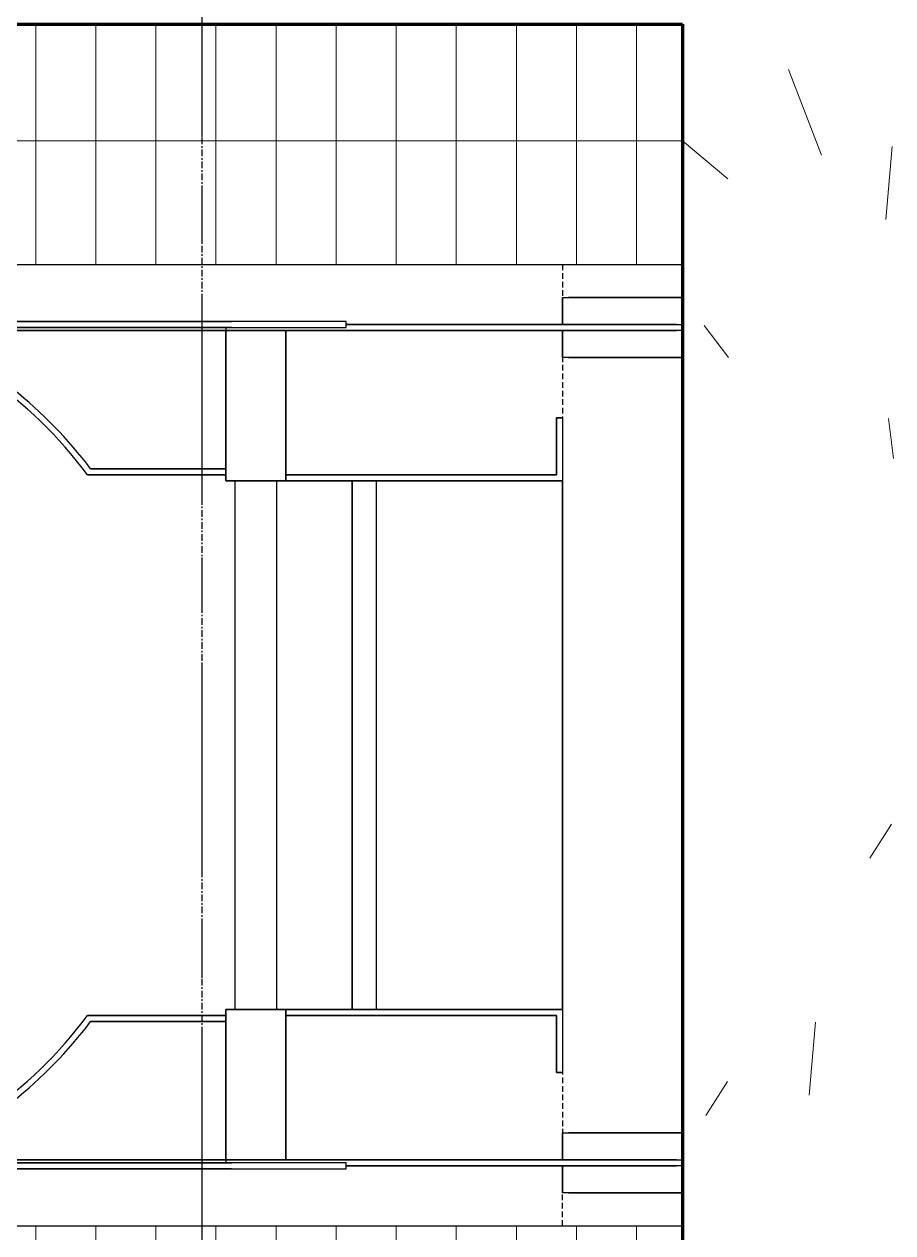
# Model space of a CAD drawing. Header units: millimetres. Extents: x -4391136 to -1798569, y -886572 to -291056.
# Drawn here: x -2307522 to -2306800, y -371537 to -370531 of the extents above; entities that cross this region are included whole.
import ezdxf
from ezdxf.enums import TextEntityAlignment as Align

# ---------------------------------------------------------------- set-up
doc = ezdxf.new("R2010")
doc.units = ezdxf.units.MM
for name, pattern in [('CENTER', [50.800000000000004, 31.75, -6.35, 6.35, -6.35]), ('TA_GL_000.70000', [1.925, 0.7, -0.175, 0.175, -0.175, 0.7]), ('Xref-C-1-PP17-AR-2214-01-B$0$DPA_Grid _ Level 100', [10, 5.5, -1.6, 1.3, -1.6]), ('Xref-C-1-PP17-AR-2214-01-B$0$Hidden', [7.143800000000001, 4.7625, -2.3813])]:
    doc.linetypes.add(name, pattern=pattern)
doc.layers.add('000 - 0_HIDE_OBJ_FRAMING_DEF_DIMS', color=7, linetype='Continuous', plot=False)
for name, color, linetype in [('000 - 0_SYM_DWG_GRID-BUBBLE_MAIN_COLOR_1', 7, 'Continuous'), ('000 - 0_SYM_DWG_GRIDLINE_MAIN_COLOR_251', 7, 'Continuous'), ('000 - GRID', 7, 'CENTER'), ('_PP-Dim', 7, 'Continuous'), ('Xref-C-1-PP17-AR-2214-01-B$0$A-DETL-MBND', 7, 'Xref-C-1-PP17-AR-2214-01-B$0$Hidden'), ('Xref-C-1-PP17-AR-2214-01-B$0$A-FLOR-E', 7, 'Continuous'), ('Xref-C-1-PP17-AR-2214-01-B$0$A-FLOR-PATT', 7, 'Continuous'), ('Xref-C-1-PP17-AR-2214-01-B$0$A-GENM', 7, 'Continuous'), ('Xref-C-1-PP17-AR-2214-01-B$0$A-Wall', 7, 'Continuous'), ('Xref-C-1-PP17-AR-2214-01-B$0$A-WALL-PATT', 7, 'Continuous')]:
    doc.layers.add(name, color=color, linetype=linetype)
doc.styles.add('Arial', font='arial.ttf', dxfattribs={"height": 1500})
doc.styles.add('TA', font='', dxfattribs={"height": 4.5})
doc.styles.get('TA').set_extended_font_data('Cordia New')

# ---------------------------------------------------------------- blocks, each defined once
blk = doc.blocks.new('*U1278')
at = {"layer": '000 - 0_SYM_DWG_GRIDLINE_MAIN_COLOR_251', "color": 7, "linetype": 'ByBlock', "ltscale": 5}
blk.add_line((29.9999999999998, 0), (-560.4999999999969, 6.311186212045594e-14), dxfattribs=at)
at = {"color": 7, "style": 'TA', "flags": 1}
blk.add_attdef('LOCATION', (5.999999999999999, -6.000000000000001), '', height=4.5, rotation=270, dxfattribs=at)
at = {"layer": '000 - 0_SYM_DWG_GRID-BUBBLE_MAIN_COLOR_1', "color": 7, "style": 'Arial'}
blk.add_attdef('GRID-HEAD', text='', height=4.000000000000001, rotation=179.999999999987, dxfattribs=at).set_placement((73.74999998541176, 0), align=Align.MIDDLE_CENTER)
blk = doc.blocks.new('W-1-PP17-ENT2_REV00_20260526-152343_LOPF_MAIN_DIMS')
at = {"layer": '000 - GRID', "color": 7, "linetype": 'TA_GL_000.70000', "xscale": 50.00000000000036, "yscale": 50.00000000000036, "zscale": 50.00000000000036, "rotation": 180}
blk.add_blockref('*U1278', (-26525, -5300.000000001804), dxfattribs=at)
blk = doc.blocks.new('Xref-C-1-PP17-AR-2214-01-B$0$DPA_GM-Cage Ladder_No RC stand - H6000-V29-ENTRANCE 2 - LOWER ROOF FLOOR PLAN01-flat-1')
at = {"layer": 'Xref-C-1-PP17-AR-2214-01-B$0$A-GENM', "color": 7}
for p, q in [((373.0093410396948, 852.529136619356), (278.0093410401605, 852.529136619356)), ((278.0093410401605, 852.529136619356), (378.0093410396948, 852.529136619356)), ((378.0093410396948, 830.029136619356), (378.0093410396948, 852.529136619356)), ((378.0093410396948, 852.529136619356), (378.0093410396948, 830.029136619356)), ((277.7280353941023, 830.029136619356), (333.0093410396948, 830.029136619356)), ((333.0093410396948, 825.029136619356), (277.7280353941023, 825.029136619356)), ((333.0093410396948, 830.029136619356), (283.0093410396948, 830.029136619356)), ((283.0093410396948, 825.029136619356), (333.0093410396948, 825.029136619356)), ((333.0093410396948, 830.029136619356), (558.0093410396948, 830.029136619356)), ((558.0093410396948, 830.029136619356), (333.0093410396948, 830.029136619356)), ((333.0093410396948, 825.029136619356), (558.0093410396948, 825.029136619356)), ((558.0093410396948, 825.029136619356), (333.0093410396948, 825.029136619356)), ((378.0093410396948, 802.529136619356), (378.0093410396948, 825.029136619356)), ((378.0093410396948, 825.029136619356), (378.0093410396948, 802.529136619356)), ((931.0806617671624, 832.529136619356), (558.0093410396948, 832.529136619356)), ((558.0093410396948, 832.529136619356), (558.0093410396948, 827.529136619356)), ((653.4032611814328, 832.529136619356), (558.0093410396948, 832.529136619356)), ((558.0093410396948, 827.529136619356), (932.0527874496765, 827.529136619356)), ((558.0093410396948, 827.529136619356), (586.4263256671838, 827.529136619356)), ((558.0093410396948, 825.029136619356), (608.0093410396948, 825.029136619356)), ((658.0093410396948, 825.029136619356), (558.0093410396948, 825.029136619356)), ((594.9163953359239, 827.529136619356), (612.7455522227101, 827.529136619356)), ((608.0093410396948, 825.029136619356), (608.0093410396948, 705.029136619356)), ((608.0093410396948, 705.029136619356), (608.0093410396948, 825.029136619356)), ((608.0093410396948, 825.029136619356), (608.0093410396948, 705.029136619356)), ((608.0093410396948, 705.029136619356), (608.0093410396948, 825.029136619356)), ((608.0093410396948, 825.029136619356), (608.0093410396948, 705.029136619356)), ((608.0093410396948, 705.029136619356), (608.0093410396948, 825.029136619356)), ((608.0093410396948, 825.029136619356), (913.7140178191476, 825.029136619356)), ((608.0093410396948, 825.029136619356), (658.0093410396948, 825.029136619356)), ((608.0093410396948, 825.029136619356), (608.0093410396948, 705.029136619356)), ((608.0093410396948, 700.029136619356), (608.0093410396948, 825.029136619356)), ((620.9279740271159, 827.529136619356), (635.0162142314948, 827.529136619356)), ((640.6302591846325, 827.529136619356), (652.1845142324455, 827.529136619356)), ((653.4032611814328, 832.529136619356), (931.0806617671624, 832.529136619356)), ((932.0527874496765, 827.529136619356), (653.4032611814328, 827.529136619356)), ((658.0093410396948, 705.029136619356), (658.0093410396948, 827.529136619356)), ((658.0093410364352, 825.0291366188321), (658.0093410364352, 827.5291366188321)), ((658.0093410396948, 705.029136619356), (658.0093410396948, 827.529136619356)), ((658.0093410396948, 705.029136619356), (658.0093410396948, 825.029136619356)), ((658.0093410396948, 825.029136619356), (658.0093410396948, 705.029136619356)), ((658.0093410396948, 825.029136619356), (913.7140178191476, 825.029136619356)), ((913.7140178191476, 825.029136619356), (658.0093410396948, 825.029136619356)), ((658.0093410396948, 705.029136619356), (658.0093410396948, 825.029136619356)), ((658.0093410396948, 825.029136619356), (658.0093410396948, 705.029136619356)), ((658.0093410396948, 825.029136619356), (913.7140178191476, 825.029136619356)), ((913.7140178191476, 825.029136619356), (658.0093410396948, 825.029136619356)), ((658.0093410396948, 825.029136619356), (658.0093410396948, 705.029136619356)), ((913.7140178191476, 825.029136619356), (658.0093410396948, 825.029136619356)), ((658.0093410396948, 825.029136619356), (658.0093410396948, 700.029136619356)), ((378.0093410396948, 802.529136619356), (278.0093410401605, 802.529136619356)), ((278.0093410401605, 802.529136619356), (373.0093410396948, 802.529136619356)), ((383.0093410396948, 752.529136619356), (378.0093410396948, 752.529136619356)), ((378.0093410396948, 752.529136619356), (383.0093410396948, 752.529136619356)), ((378.0093410396948, 700.029136619356), (378.0093410396948, 752.529136619356)), ((378.0093410396948, 700.029136619356), (378.0093410396948, 752.529136619356)), ((383.0093410396948, 752.529136619356), (378.0093410396948, 752.529136619356)), ((378.0093410396948, 752.529136619356), (383.0093410396948, 752.529136619356)), ((378.0093410396948, 700.029136619356), (378.0093410396948, 752.529136619356)), ((378.0093410396948, 700.029136619356), (378.0093410396948, 752.529136619356)), ((383.0093410396948, 752.529136619356), (383.0093410396948, 705.029136619356)), ((383.0093410396948, 705.029136619356), (383.0093410396948, 752.529136619356)), ((383.0093410396948, 752.529136619356), (383.0093410396948, 705.029136619356)), ((383.0093410396948, 705.029136619356), (383.0093410396948, 752.529136619356)), ((383.0093410396948, 705.029136619356), (608.0093410396948, 705.029136619356)), ((608.0093410396948, 705.029136619356), (383.0093410396948, 705.029136619356)), ((383.0093410396948, 705.029136619356), (608.0093410396948, 705.029136619356)), ((608.0093410396948, 705.029136619356), (383.0093410396948, 705.029136619356)), ((608.0093410396948, 705.029136619356), (608.0093410396948, 700.029136619356)), ((608.0093410396948, 705.029136619356), (608.0093410396948, 700.029136619356)), ((608.0093410396948, 700.029136619356), (608.0093410396948, 705.029136619356)), ((608.0093410396948, 705.029136619356), (608.0093410396948, 700.029136619356)), ((608.0093410396948, 700.029136619356), (608.0093410396948, 705.029136619356)), ((608.0093410396948, 700.029136619356), (608.0093410396948, 705.029136619356)), ((608.0093410396948, 705.029136619356), (608.0093410396948, 700.029136619356)), ((770.5196717944928, 710.029136619356), (658.0093410396948, 710.029136619356)), ((658.0093410396948, 710.029136619356), (658.0093410396948, 705.029136619356)), ((658.0093410396948, 705.029136619356), (658.0093410396948, 710.029136619356)), ((658.0093410396948, 710.029136619356), (770.5196717944928, 710.029136619356)), ((770.5196717944928, 710.029136619356), (658.0093410396948, 710.029136619356)), ((658.0093410396948, 710.029136619356), (658.0093410396948, 705.029136619356)), ((658.0093410396948, 705.029136619356), (658.0093410396948, 710.029136619356)), ((658.0093410396948, 710.029136619356), (770.5196717944928, 710.029136619356)), ((770.5196717944928, 710.029136619356), (658.0093410396948, 710.029136619356)), ((658.0093410396948, 710.029136619356), (658.0093410396948, 705.029136619356)), ((658.0093410396948, 705.029136619356), (658.0093410396948, 710.029136619356)), ((658.0093410396948, 710.029136619356), (770.5196717944928, 710.029136619356)), ((658.0093410396948, 705.029136619356), (773.0093410396948, 705.029136619356)), ((773.0093410396948, 705.029136619356), (658.0093410396948, 705.029136619356)), ((658.0093410396948, 705.029136619356), (773.0093410396948, 705.029136619356)), ((773.0093410396948, 705.029136619356), (658.0093410396948, 705.029136619356)), ((658.0093410396948, 705.029136619356), (773.0093410396948, 705.029136619356)), ((773.0093410396948, 705.029136619356), (658.0093410396948, 705.029136619356)), ((658.0093410396948, 700.029136619356), (658.0093410396948, 705.029136619356)), ((658.0093410396948, 705.029136619356), (658.0093410396948, 700.029136619356)), ((658.0093410396948, 700.029136619356), (658.0093410396948, 705.029136619356)), ((378.0093410396948, 260.029136619356), (378.0093410396948, 700.029136619356)), ((533.0093410396948, 700.029136619356), (378.0093410396948, 700.029136619356)), ((378.0093410396948, 700.029136619356), (608.0093410396948, 700.029136619356)), ((608.0093410396948, 700.029136619356), (378.0093410396948, 700.029136619356)), ((378.0093410396948, 700.029136619356), (608.0093410396948, 700.029136619356)), ((608.0093410396948, 700.029136619356), (378.0093410396948, 700.029136619356)), ((378.0093410396948, 260.029136619356), (378.0093410396948, 700.029136619356)), ((378.0093410396948, 700.029136619356), (553.0093410396948, 700.029136619356)), ((553.0093410396948, 700.029136619356), (378.0093410396948, 700.029136619356)), ((378.0093410396948, 700.029136619356), (378.0093410396948, 260.029136619356)), ((533.0093410396948, 260.029136619356), (533.0093410396948, 700.029136619356)), ((553.0093410396948, 700.029136619356), (553.0093410396948, 260.029136619356)), ((553.0093410396948, 260.029136619356), (553.0093410396948, 700.029136619356)), ((608.0093410396948, 700.029136619356), (658.0093410396948, 700.029136619356)), ((658.0093410396948, 700.029136619356), (608.0093410396948, 700.029136619356)), ((658.0093410396948, 700.029136619356), (608.0093410396948, 700.029136619356)), ((608.0093410396948, 700.029136619356), (658.0093410396948, 700.029136619356)), ((615.5093410364352, 700.0291366188321), (615.5093410364352, 260.0291366188321)), ((615.5093410364352, 700.0291366188321), (615.5093410364352, 260.0291366188321)), ((615.5093410364352, 700.0291366188321), (615.5093410364352, 260.0291366188321)), ((615.5093410364352, 700.0291366188321), (615.5093410364352, 260.0291366188321)), ((615.5093410364352, 700.0291366188321), (615.5093410364352, 260.0291366188321)), ((615.5093410364352, 700.0291366188321), (615.5093410364352, 260.0291366188321)), ((615.5093410364352, 700.0291366188321), (615.5093410364352, 260.0291366188321)), ((615.5093410364352, 700.0291366188321), (615.5093410364352, 260.0291366188321)), ((615.5093410364352, 700.0291366188321), (615.5093410364352, 260.0291366188321)), ((615.5093410364352, 700.0291366188321), (615.5093410364352, 260.0291366188321)), ((615.5093410364352, 700.0291366188321), (615.5093410364352, 260.0291366188321)), ((615.5093410364352, 700.0291366188321), (615.5093410364352, 260.0291366188321)), ((615.5093410364352, 700.0291366188321), (615.5093410364352, 260.0291366188321)), ((615.5093410364352, 700.0291366188321), (615.5093410364352, 260.0291366188321)), ((615.5093410364352, 700.0291366188321), (615.5093410364352, 260.0291366188321)), ((615.5093410364352, 700.0291366188321), (615.5093410364352, 260.0291366188321)), ((615.5093410364352, 700.0291366188321), (615.5093410364352, 260.0291366188321)), ((615.5093410364352, 700.0291366188321), (615.5093410364352, 260.0291366188321)), ((615.5093410364352, 700.0291366188321), (615.5093410364352, 260.0291366188321)), ((615.5093410364352, 700.0291366188321), (615.5093410364352, 260.0291366188321)), ((616.1056390795857, 700.029136619356), (649.6441583591513, 700.029136619356)), ((649.6441583591513, 700.029136619356), (616.1056390795857, 700.029136619356)), ((616.1056390795857, 700.029136619356), (649.6441583591513, 700.029136619356)), ((649.6441583591513, 700.029136619356), (616.1056390795857, 700.029136619356)), ((616.1056390795857, 700.029136619356), (649.6441583591513, 700.029136619356)), ((649.6441583591513, 700.029136619356), (616.1056390795857, 700.029136619356)), ((616.1056390795857, 700.029136619356), (649.6441583591513, 700.029136619356)), ((649.6441583591513, 700.029136619356), (616.1056390795857, 700.029136619356)), ((616.1056390795857, 700.029136619356), (649.6441583591513, 700.029136619356)), ((649.6441583591513, 700.029136619356), (616.1056390795857, 700.029136619356)), ((616.1056390795857, 700.029136619356), (649.6441583591513, 700.029136619356)), ((649.6441583591513, 700.029136619356), (616.1056390795857, 700.029136619356)), ((616.1056390795857, 700.029136619356), (649.6441583591513, 700.029136619356)), ((649.6441583591513, 700.029136619356), (616.1056390795857, 700.029136619356)), ((616.1056390795857, 700.029136619356), (649.6441583591513, 700.029136619356)), ((649.6441583591513, 700.029136619356), (616.1056390795857, 700.029136619356)), ((616.1056390795857, 700.029136619356), (649.6441583591513, 700.029136619356)), ((649.6441583591513, 700.029136619356), (616.1056390795857, 700.029136619356)), ((616.1056390795857, 700.029136619356), (649.6441583591513, 700.029136619356)), ((649.6441583591513, 700.029136619356), (616.1056390795857, 700.029136619356)), ((616.1056390795857, 700.029136619356), (649.6441583591513, 700.029136619356)), ((649.6441583591513, 700.029136619356), (616.1056390795857, 700.029136619356)), ((616.1056390795857, 700.029136619356), (649.6441583591513, 700.029136619356)), ((649.6441583591513, 700.029136619356), (616.1056390795857, 700.029136619356)), ((616.1056390795857, 700.029136619356), (649.6441583591513, 700.029136619356)), ((649.6441583591513, 700.029136619356), (616.1056390795857, 700.029136619356)), ((616.1056390795857, 700.029136619356), (649.6441583591513, 700.029136619356)), ((649.6441583591513, 700.029136619356), (616.1056390795857, 700.029136619356)), ((616.1056390795857, 700.029136619356), (649.6441583591513, 700.029136619356)), ((649.6441583591513, 700.029136619356), (616.1056390795857, 700.029136619356)), ((616.1056390795857, 700.029136619356), (649.6441583591513, 700.029136619356)), ((649.6441583591513, 700.029136619356), (616.1056390795857, 700.029136619356)), ((616.1056390795857, 700.029136619356), (649.6441583591513, 700.029136619356)), ((649.6441583591513, 700.029136619356), (616.1056390795857, 700.029136619356)), ((616.1056390795857, 700.029136619356), (649.6441583591513, 700.029136619356)), ((649.6441583591513, 700.029136619356), (616.1056390795857, 700.029136619356)), ((616.1056390795857, 700.029136619356), (649.6441583591513, 700.029136619356)), ((649.6441583591513, 700.029136619356), (616.1056390795857, 700.029136619356)), ((616.1056390795857, 700.029136619356), (649.6441583591513, 700.029136619356)), ((649.6441583591513, 700.029136619356), (616.1056390795857, 700.029136619356)), ((650.5093410364352, 260.0291366188321), (650.5093410364352, 700.0291366188321)), ((650.5093410364352, 260.0291366188321), (650.5093410364352, 700.0291366188321)), ((650.5093410364352, 260.0291366188321), (650.5093410364352, 700.0291366188321)), ((650.5093410364352, 260.0291366188321), (650.5093410364352, 700.0291366188321)), ((650.5093410364352, 260.0291366188321), (650.5093410364352, 700.0291366188321)), ((650.5093410364352, 260.0291366188321), (650.5093410364352, 700.0291366188321)), ((650.5093410364352, 260.0291366188321), (650.5093410364352, 700.0291366188321)), ((650.5093410364352, 260.0291366188321), (650.5093410364352, 700.0291366188321)), ((650.5093410364352, 260.0291366188321), (650.5093410364352, 700.0291366188321)), ((650.5093410364352, 260.0291366188321), (650.5093410364352, 700.0291366188321)), ((650.5093410364352, 260.0291366188321), (650.5093410364352, 700.0291366188321)), ((650.5093410364352, 260.0291366188321), (650.5093410364352, 700.0291366188321)), ((650.5093410364352, 260.0291366188321), (650.5093410364352, 700.0291366188321)), ((650.5093410364352, 260.0291366188321), (650.5093410364352, 700.0291366188321)), ((650.5093410364352, 260.0291366188321), (650.5093410364352, 700.0291366188321)), ((650.5093410364352, 260.0291366188321), (650.5093410364352, 700.0291366188321)), ((650.5093410364352, 260.0291366188321), (650.5093410364352, 700.0291366188321)), ((650.5093410364352, 260.0291366188321), (650.5093410364352, 700.0291366188321)), ((650.5093410364352, 260.0291366188321), (650.5093410364352, 700.0291366188321)), ((650.5093410364352, 260.0291366188321), (650.5093410364352, 700.0291366188321)), ((533.0093410396948, 260.029136619356), (378.0093410396948, 260.029136619356)), ((608.0093410396948, 260.029136619356), (378.0093410396948, 260.029136619356)), ((378.0093410396948, 207.529136619356), (378.0093410396948, 260.029136619356)), ((378.0093410396948, 260.029136619356), (608.0093410396948, 260.029136619356)), ((378.0093410396948, 207.529136619356), (378.0093410396948, 260.029136619356)), ((608.0093410396948, 260.029136619356), (378.0093410396948, 260.029136619356)), ((378.0093410396948, 207.529136619356), (378.0093410396948, 260.029136619356)), ((378.0093410396948, 260.029136619356), (608.0093410396948, 260.029136619356)), ((378.0093410396948, 207.529136619356), (378.0093410396948, 260.029136619356)), ((553.0093410396948, 260.029136619356), (378.0093410396948, 260.029136619356)), ((378.0093410396948, 260.029136619356), (553.0093410396948, 260.029136619356)), ((608.0093410396948, 255.029136619356), (383.0093410396948, 255.029136619356)), ((383.0093410396948, 255.029136619356), (383.0093410396948, 207.529136619356)), ((383.0093410396948, 255.029136619356), (608.0093410396948, 255.029136619356)), ((383.0093410396948, 207.529136619356), (383.0093410396948, 255.029136619356)), ((608.0093410396948, 255.029136619356), (383.0093410396948, 255.029136619356)), ((383.0093410396948, 255.029136619356), (383.0093410396948, 207.529136619356)), ((383.0093410396948, 255.029136619356), (608.0093410396948, 255.029136619356)), ((383.0093410396948, 207.529136619356), (383.0093410396948, 255.029136619356)), ((658.0093410396948, 260.029136619356), (608.0093410396948, 260.029136619356)), ((608.0093410396948, 135.029136619356), (608.0093410396948, 260.029136619356)), ((608.0093410396948, 260.029136619356), (608.0093410396948, 255.029136619356)), ((608.0093410396948, 260.029136619356), (658.0093410396948, 260.029136619356)), ((608.0093410396948, 255.029136619356), (608.0093410396948, 260.029136619356)), ((608.0093410396948, 260.029136619356), (608.0093410396948, 255.029136619356)), ((608.0093410396948, 255.029136619356), (608.0093410396948, 260.029136619356)), ((608.0093410396948, 260.029136619356), (608.0093410396948, 255.029136619356)), ((608.0093410396948, 255.029136619356), (608.0093410396948, 260.029136619356)), ((608.0093410396948, 260.029136619356), (658.0093410396948, 260.029136619356)), ((658.0093410396948, 260.029136619356), (608.0093410396948, 260.029136619356)), ((608.0093410396948, 260.029136619356), (608.0093410396948, 255.029136619356)), ((608.0093410396948, 255.029136619356), (608.0093410396948, 135.029136619356)), ((608.0093410396948, 135.029136619356), (608.0093410396948, 255.029136619356)), ((608.0093410396948, 255.029136619356), (608.0093410396948, 135.029136619356)), ((608.0093410396948, 135.029136619356), (608.0093410396948, 255.029136619356)), ((608.0093410396948, 255.029136619356), (608.0093410396948, 135.029136619356)), ((608.0093410396948, 135.029136619356), (608.0093410396948, 255.029136619356)), ((608.0093410396948, 255.029136619356), (608.0093410396948, 135.029136619356)), ((616.1056390795857, 260.029136619356), (649.6441583591513, 260.029136619356)), ((649.6441583591513, 260.029136619356), (616.1056390795857, 260.029136619356)), ((616.1056390795857, 260.029136619356), (649.6441583591513, 260.029136619356)), ((649.6441583591513, 260.029136619356), (616.1056390795857, 260.029136619356)), ((616.1056390795857, 260.029136619356), (649.6441583591513, 260.029136619356)), ((649.6441583591513, 260.029136619356), (616.1056390795857, 260.029136619356)), ((616.1056390795857, 260.029136619356), (649.6441583591513, 260.029136619356)), ((649.6441583591513, 260.029136619356), (616.1056390795857, 260.029136619356)), ((616.1056390795857, 260.029136619356), (649.6441583591513, 260.029136619356)), ((649.6441583591513, 260.029136619356), (616.1056390795857, 260.029136619356)), ((616.1056390795857, 260.029136619356), (649.6441583591513, 260.029136619356)), ((649.6441583591513, 260.029136619356), (616.1056390795857, 260.029136619356)), ((616.1056390795857, 260.029136619356), (649.6441583591513, 260.029136619356)), ((649.6441583591513, 260.029136619356), (616.1056390795857, 260.029136619356)), ((616.1056390795857, 260.029136619356), (649.6441583591513, 260.029136619356)), ((649.6441583591513, 260.029136619356), (616.1056390795857, 260.029136619356)), ((616.1056390795857, 260.029136619356), (649.6441583591513, 260.029136619356)), ((649.6441583591513, 260.029136619356), (616.1056390795857, 260.029136619356)), ((616.1056390795857, 260.029136619356), (649.6441583591513, 260.029136619356)), ((649.6441583591513, 260.029136619356), (616.1056390795857, 260.029136619356)), ((616.1056390795857, 260.029136619356), (649.6441583591513, 260.029136619356)), ((649.6441583591513, 260.029136619356), (616.1056390795857, 260.029136619356)), ((616.1056390795857, 260.029136619356), (649.6441583591513, 260.029136619356)), ((649.6441583591513, 260.029136619356), (616.1056390795857, 260.029136619356)), ((616.1056390795857, 260.029136619356), (649.6441583591513, 260.029136619356)), ((649.6441583591513, 260.029136619356), (616.1056390795857, 260.029136619356)), ((616.1056390795857, 260.029136619356), (649.6441583591513, 260.029136619356)), ((649.6441583591513, 260.029136619356), (616.1056390795857, 260.029136619356)), ((616.1056390795857, 260.029136619356), (649.6441583591513, 260.029136619356)), ((649.6441583591513, 260.029136619356), (616.1056390795857, 260.029136619356)), ((616.1056390795857, 260.029136619356), (649.6441583591513, 260.029136619356)), ((649.6441583591513, 260.029136619356), (616.1056390795857, 260.029136619356)), ((616.1056390795857, 260.029136619356), (649.6441583591513, 260.029136619356)), ((649.6441583591513, 260.029136619356), (616.1056390795857, 260.029136619356)), ((616.1056390795857, 260.029136619356), (649.6441583591513, 260.029136619356)), ((649.6441583591513, 260.029136619356), (616.1056390795857, 260.029136619356)), ((616.1056390795857, 260.029136619356), (649.6441583591513, 260.029136619356)), ((649.6441583591513, 260.029136619356), (616.1056390795857, 260.029136619356)), ((616.1056390795857, 260.029136619356), (649.6441583591513, 260.029136619356)), ((649.6441583591513, 260.029136619356), (616.1056390795857, 260.029136619356)), ((658.0093410396948, 260.029136619356), (658.0093410396948, 135.029136619356)), ((658.0093410396948, 255.029136619356), (658.0093410396948, 260.029136619356)), ((658.0093410396948, 260.029136619356), (658.0093410396948, 255.029136619356)), ((658.0093410396948, 255.029136619356), (658.0093410396948, 260.029136619356)), ((658.0093410396948, 135.029136619356), (658.0093410396948, 255.029136619356)), ((658.0093410396948, 255.029136619356), (658.0093410396948, 135.029136619356)), ((773.0093410396948, 255.029136619356), (658.0093410396948, 255.029136619356)), ((658.0093410396948, 255.029136619356), (658.0093410396948, 250.029136619356)), ((658.0093410396948, 250.029136619356), (658.0093410396948, 255.029136619356)), ((658.0093410396948, 255.029136619356), (773.0093410396948, 255.029136619356)), ((658.0093410396948, 135.029136619356), (658.0093410396948, 255.029136619356)), ((658.0093410396948, 255.029136619356), (658.0093410396948, 135.029136619356)), ((773.0093410396948, 255.029136619356), (658.0093410396948, 255.029136619356)), ((658.0093410396948, 255.029136619356), (658.0093410396948, 250.029136619356)), ((658.0093410396948, 250.029136619356), (658.0093410396948, 255.029136619356)), ((658.0093410396948, 255.029136619356), (773.0093410396948, 255.029136619356)), ((658.0093410396948, 132.529136619356), (658.0093410396948, 255.029136619356)), ((658.0093410396948, 255.029136619356), (658.0093410396948, 135.029136619356)), ((773.0093410396948, 255.029136619356), (658.0093410396948, 255.029136619356)), ((658.0093410396948, 255.029136619356), (658.0093410396948, 250.029136619356)), ((658.0093410396948, 250.029136619356), (658.0093410396948, 255.029136619356)), ((658.0093410396948, 255.029136619356), (773.0093410396948, 255.029136619356)), ((658.0093410396948, 132.529136619356), (658.0093410396948, 255.029136619356)), ((658.0093410396948, 250.029136619356), (770.5196717944928, 250.029136619356)), ((770.5196717944928, 250.029136619356), (658.0093410396948, 250.029136619356)), ((658.0093410396948, 250.029136619356), (770.5196717944928, 250.029136619356)), ((770.5196717944928, 250.029136619356), (658.0093410396948, 250.029136619356)), ((658.0093410396948, 250.029136619356), (770.5196717944928, 250.029136619356)), ((770.5196717944928, 250.029136619356), (658.0093410396948, 250.029136619356)), ((383.0093410396948, 207.529136619356), (378.0093410396948, 207.529136619356)), ((378.0093410396948, 207.529136619356), (383.0093410396948, 207.529136619356)), ((383.0093410396948, 207.529136619356), (378.0093410396948, 207.529136619356)), ((378.0093410396948, 207.529136619356), (383.0093410396948, 207.529136619356)), ((373.0093410396948, 157.529136619356), (278.0093410401605, 157.529136619356)), ((278.0093410401605, 157.529136619356), (378.0093410396948, 157.529136619356)), ((378.0093410396948, 135.029136619356), (378.0093410396948, 157.529136619356)), ((378.0093410396948, 157.529136619356), (378.0093410396948, 135.029136619356)), ((277.7280353941023, 135.029136619356), (333.0093410396948, 135.029136619356)), ((333.0093410396948, 135.029136619356), (283.0093410396948, 135.029136619356)), ((558.0093410396948, 135.029136619356), (333.0093410396948, 135.029136619356)), ((333.0093410396948, 135.029136619356), (558.0093410396948, 135.029136619356)), ((608.0093410396948, 135.029136619356), (558.0093410396948, 135.029136619356)), ((558.0093410396948, 135.029136619356), (658.0093410396948, 135.029136619356)), ((932.0527874496765, 132.529136619356), (558.0093410396948, 132.529136619356)), ((558.0093410396948, 132.529136619356), (558.0093410396948, 127.529136619356)), ((586.4263256671838, 132.529136619356), (558.0093410396948, 132.529136619356)), ((612.7455522227101, 132.529136619356), (594.9163953359239, 132.529136619356)), ((913.7140178191476, 135.029136619356), (608.0093410396948, 135.029136619356)), ((658.0093410396948, 135.029136619356), (608.0093410396948, 135.029136619356)), ((635.0162142314948, 132.529136619356), (620.9279740271159, 132.529136619356)), ((652.1845142324455, 132.529136619356), (640.6302591846325, 132.529136619356)), ((653.4032611814328, 132.529136619356), (932.0527874496765, 132.529136619356)), ((913.7140178191476, 135.029136619356), (658.0093410396948, 135.029136619356)), ((658.0093410396948, 135.029136619356), (913.7140178191476, 135.029136619356)), ((913.7140178191476, 135.029136619356), (658.0093410396948, 135.029136619356)), ((658.0093410396948, 135.029136619356), (913.7140178191476, 135.029136619356)), ((658.0093410396948, 135.029136619356), (913.7140178191476, 135.029136619356)), ((658.0093410364352, 132.5291366188321), (658.0093410364352, 135.0291366188321)), ((333.0093410396948, 130.029136619356), (277.7280353941023, 130.029136619356)), ((283.0093410396948, 130.029136619356), (333.0093410396948, 130.029136619356)), ((558.0093410396948, 130.029136619356), (333.0093410396948, 130.029136619356)), ((333.0093410396948, 130.029136619356), (558.0093410396948, 130.029136619356)), ((378.0093410396948, 107.529136619356), (378.0093410396948, 130.029136619356)), ((378.0093410396948, 130.029136619356), (378.0093410396948, 107.529136619356)), ((558.0093410396948, 127.529136619356), (931.0806617671624, 127.529136619356)), ((558.0093410396948, 127.529136619356), (653.4032611814328, 127.529136619356)), ((931.0806617671624, 127.529136619356), (653.4032611814328, 127.529136619356)), ((378.0093410396948, 107.529136619356), (278.0093410401605, 107.529136619356)), ((278.0093410401605, 107.529136619356), (373.0093410396948, 107.529136619356))]:
    blk.add_line(p, q, dxfattribs=at)
for radius, start, end in [(375.0000000000004, 106.9234952935674, 143.1301023434838), (374.9999999999999, 106.9234952935674, 143.1301023434838), (375.0000000000004, 106.9234952935674, 143.1301023434838), (374.9999999999999, 106.9234952935674, 143.1301023434838), (375.0000000000004, 106.9234952935674, 143.1301023434838), (374.9999999999999, 106.9234952935674, 143.1301023434838), (379.9999999999998, 114.7839780623243, 142.7522190946124), (380.0000000000005, 114.7839780623243, 142.7522190946124), (379.9999999999998, 114.7839780623243, 142.7522190946124), (380.0000000000005, 114.7839780623243, 142.7522190946124), (379.9999999999998, 114.7839780623243, 142.7522190946124), (380.0000000000005, 114.7839780623243, 142.7522190946124), (374.9999999999999, 216.8698976565162, 253.0765047064326), (375.0000000000003, 216.8698976565162, 253.0765047064326), (375, 216.8698976565162, 253.0765047064326), (375.0000000000004, 216.8698976565162, 253.0765047064326), (374.9999999999999, 216.8698976565162, 253.0765047064326), (375.0000000000003, 216.8698976565162, 253.0765047064326), (380.0000000000004, 217.2477809053876, 245.2160219376757), (379.9999999999998, 217.2477809053876, 245.2160219376757), (380.0000000000004, 217.2477809053876, 245.2160219376757), (379.9999999999999, 217.2477809053876, 245.2160219376757), (380.0000000000004, 217.2477809053876, 245.2160219376757), (379.9999999999998, 217.2477809053876, 245.2160219376757)]:
    blk.add_arc((1073.009341039695, 480.029136619356), radius, start, end, dxfattribs=at)
blk = doc.blocks.new('W-1-PP17-ENT2_REV00_20260526-152612_EX_LOPF-1')
at = {"layer": 'Xref-C-1-PP17-AR-2214-01-B$0$A-FLOR-PATT', "lineweight": 9}
h = blk.add_hatch(dxfattribs=at)
h.set_pattern_fill('ACET-2D-FP_19', angle=-89.99999999999999, style=0, pattern_type=2)
h.set_pattern_definition([(0, (-2850021.692329207, -514912.8657087464), (-1.722546424198833e-14, 50.00000000000001), []), (90, (-2850021.692329207, -514912.8657087464), (-150, -5.167639272596499e-14), [])])
h.paths.add_polyline_path([(-959.999998299405, -5134.580956430233), (-959.999998299405, -5187.499999996799), (-734.9999982989393, -5187.499999996799), (-734.9999982989393, -5139.999999996799), (-729.999998299405, -5139.999999996799), (-729.999998299405, -5067.499999997264), (-959.999998299405, -5067.499999997264)], flags=17)
h.paths.add_polyline_path([(-935.3241773564368, -5637.499999997264), (-959.999998299405, -5637.499999997264), (-959.999998299405, -5757.499999996799), (-729.999998299405, -5757.499999996799), (-729.999998299405, -5684.999999996799), (-734.9999982989393, -5684.999999996799), (-734.9999982989393, -5637.499999997264)], flags=17)
h.paths.add_polyline_path([(-967.499998299405, -5632.333333330287), (-967.499998299405, -5632.499999996799), (-904.999998299405, -5632.499999996799), (-904.999998299405, -5192.499999997264), (-967.499998299405, -5192.66666666331)], flags=17)
h.paths.add_polyline_path([(-5300.000000002328, -7187.865904628357), (-5300.000000002328, -7239.999999996333), (-729.999998299405, -7239.999999996333), (-729.999998299405, -7187.865904628357)])
h.paths.add_polyline_path([(-5300.000000002328, -7065.021347273199), (-5300.000000002328, -7091.186842382944), (-5300.000000002328, -7137.865904628357), (-729.999998299405, -7137.865904628357), (-729.999998299405, -5762.499999997264), (-1009.999998299405, -5762.499999997264), (-1009.999998299405, -5632.499999996799), (-1002.499998299405, -5632.499999996799), (-1002.499998299405, -5192.499999997264), (-1009.999998299405, -5192.499999997264), (-1009.999998299405, -5062.499999996799), (-729.999998299405, -5062.499999996799), (-729.999998299405, -4899.999999996799), (-2750.000000002794, -4899.999999996799), (-2750.000000002794, -6079.999999996799), (-3550.000000002794, -6079.999999996799), (-3550.000000002794, -4899.999999996799), (-3750.000000002794, -4899.999999996799), (-3750.000000002794, -5749.999999997264), (-4209.978652725928, -5749.999999997264), (-5011.683783110697, -5964.869457843306), (-5022.815574300475, -5923.335336630291), (-4376.079504647758, -5749.999999997264), (-5300.000000002328, -5749.999999997264), (-5300.000000002328, -6898.920495353232), (-5126.664663368836, -6252.184425699583), (-5085.130542156287, -6263.316216888896)])
at = {"layer": 'Xref-C-1-PP17-AR-2214-01-B$0$A-WALL-PATT', "lineweight": 9}
h = blk.add_hatch(dxfattribs=at)
h.set_pattern_fill('ACET-2D-FP_20', angle=-40.00000000001929, style=0, pattern_type=2)
h.set_pattern_definition([(49.99999999998066, (-2944.750092132948, -4900.000010718184), (-459.033747442358, 385.1750481771305), [76.19999999489092, -838.1999999438001]), (354.9999999999807, (-2944.750092132948, -4900.000010718184), (65.28252746094925, 746.1827033320443), [60.95999999902279, -670.5599999892506]), (100.4509999999806, (-2884.021828048863, -4905.313508841733), (-693.3830033237465, -127.8976821540858), [64.760000009727, -712.360000106997]), (46.18399999998068, (-2944.749901702628, -4696.800471851195), (-648.5724861597413, 622.3064180691725), [114.2999999805889, -1257.299999786477]), (96.63599999998067, (-2854.39047809504, -4710.813911945152), (-1050.53431868169, -122.2199233649302), [97.13999998684996, -1068.539999855349]), (351.1839999999806, (-2944.749901702628, -4696.800471851195), (172.1971373298435, 1110.274966447614), [91.43999999912084, -1005.839999990329]), (20.99999999998068, (-2843.150562898722, -4747.600130389037), (-214.7433929590627, 559.4256647136064), [76.20000000503082, -838.200000055339]), (325.9999999999807, (-2843.150562898722, -4747.600130389037), (418.8539380778092, 620.9765001013877), [60.9599999951956, -670.5599999471516]), (71.45099999998068, (-2792.612509841099, -4781.688536822388), (-668.4524659854361, 224.2969172061419), [64.75999999221385, -712.3599999143522]), (37.49999999998067, (-2944.750092132948, -4900.000010718184), (-158.7692420319073, 206.91210464295), [33.52799999703571, -628.9039999443971, 33.52799999703571, -1320.29199988327]), (37.49999999998067, (-2944.750092132948, -4900.000010718184), (-158.7692420319073, 206.91210464295), [-695.9599999384686, -647.1919999427803, 33.52799999703571, -639.571999943454]), (7.499999999980671, (-2944.750092132948, -4900.000010718184), (-47.30360575212411, 359.3065579393879), [33.52799999999587, -354.5839999999563, 33.52799999999587, -870.203999999893]), (7.499999999980671, (-2944.750092132948, -4900.000010718184), (-47.30360575212411, 359.3065579393879), [-421.6399999999481, -613.6639999999245, 33.52799999999587, -223.0119999999726]), (327.4999999999807, (-3171.317905262113, -4900.000032866898), (146.1911639366298, 229.4741615331733), [33.52800000003585, -220.4720000002358, 33.52800000003585, -1810.512000001937]), (327.4999999999807, (-3171.317905262113, -4900.000032866898), (146.1911639366298, 229.4741615331733), [-287.5280000003075, -758.9520000008117, 33.52800000003585, -1018.032000001089]), (317.4999999999807, (-3272.917674696073, -4899.999937651737), (321.0978918577311, 350.4168590595947), [33.52800000457609, -296.6720000404915, 33.52800000457609, -1239.520000169177]), (317.4999999999807, (-3272.917674696073, -4899.999937651737), (321.0978918577311, 350.4168590595947), [-363.7280000496437, -492.7600000672547, 33.52800000457609, -713.2320000973459])])
h.paths.add_polyline_path([(-3839.500000002328, -4743.259779239597), (-3839.500000002328, -4899.999999996799), (-2050.000000002328, -4899.788250115758), (-2050.000000002328, -4699.999999995867), (-3839.500000002328, -4699.999999995867)])
at = {"layer": '000 - 0_HIDE_OBJ_FRAMING_DEF_DIMS', "color": 7, "linetype": 'Xref-C-1-PP17-AR-2214-01-B$0$DPA_Grid _ Level 100'}
blk.add_line((-29475.61840735516, -5299.999999999593), (7016.002662105951, -5299.999999999593), dxfattribs=at)
at = {"layer": 'Xref-C-1-PP17-AR-2214-01-B$0$A-DETL-MBND', "color": 7}
for p, q in [((-3750.000000001863, -4999.999999999593), (-3750.000000001863, -4900.000000000058)), ((-3550.000000001863, -4999.999999999593), (-3500.000000001863, -4999.999999999593)), ((-3495.000000001863, -4999.999999999593), (-2805.000000001863, -4999.999999999593)), ((-2750.000000002328, -4999.999999999593), (-2800.000000001863, -4999.999999999593))]:
    blk.add_line(p, q, dxfattribs=at)
at = {"layer": 'Xref-C-1-PP17-AR-2214-01-B$0$A-FLOR-E', "color": 7}
for p, q in [((-3750.000000002328, -4899.999999999593), (-3550.000000001863, -4899.999999999593)), ((-3550.000000001863, -6079.999999999593), (-3550.000000001863, -4899.999999999593)), ((-2750.000000002328, -4899.999999999593), (-729.9999982984737, -4899.999999999593)), ((-2750.000000002328, -6079.999999999593), (-2750.000000002328, -4899.999999999593))]:
    blk.add_line(p, q, dxfattribs=at)
at = {"layer": 'Xref-C-1-PP17-AR-2214-01-B$0$A-Wall', "color": 7, "lineweight": 70}
for p, q in [((-3750.000000001863, -4899.999999999593), (-2050.000000001863, -4899.999999999593)), ((-3750.000000001863, -5750.000000000058), (-3750.000000001863, -4899.999999999593))]:
    blk.add_line(p, q, dxfattribs=at)
at = {"color": 7, "rotation": 270}
blk.add_blockref('Xref-C-1-PP17-AR-2214-01-B$0$DPA_GM-Cage Ladder_No RC stand - H6000-V29-ENTRANCE 2 - LOWER ROOF FLOOR PLAN01-flat-1', (-3630.029136621393, -4621.990658959898), dxfattribs=at)

msp = doc.modelspace()

# ---------------------------------------------------------------- block references
at = {"layer": '_PP-Dim', "color": 7, "rotation": 270}
msp.add_blockref('W-1-PP17-ENT2_REV00_20260526-152343_LOPF_MAIN_DIMS', (-2302074.573009264, -374281.0414471148), dxfattribs=at)

# ---------------------------------------------------------------- next in the draw order: block references
msp.add_blockref('W-1-PP17-ENT2_REV00_20260526-152612_EX_LOPF-1', (-2302074.573009264, -374281.0414471148), dxfattribs=at)

doc.saveas('drawing.dxf')
